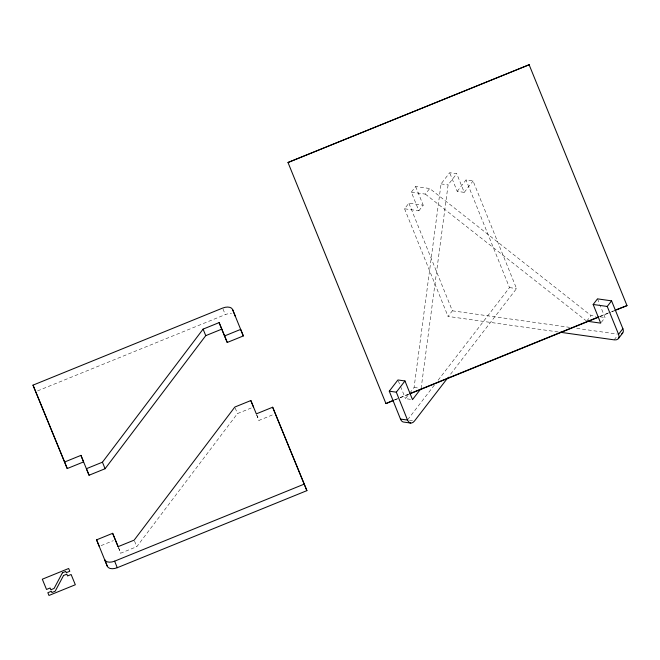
<?xml version="1.0" encoding="UTF-8"?>
<svg xmlns="http://www.w3.org/2000/svg" width="660" height="660" viewBox="0 0 660 660"><rect width="100%" height="100%" fill="white"/><g stroke="black" fill="none" stroke-linecap="round" stroke-linejoin="round"><path stroke-width="0.49" stroke-dasharray="3.3 2.47" d="M409.777 393.038L414.092 387.436L441.061 183.892L449.683 172.706L456.72 173.704L464.26 192.365L457.223 191.367L449.683 172.706M421.129 388.435L448.099 184.882L456.72 173.704M118.429 547.47L120.772 553.179L136.801 546.67L237.46 413.589L252.541 407.467M418.877 210.804L423.209 205.194L408.886 203.173L404.563 208.783L418.877 210.804L411.345 192.142L415.668 186.532L429.701 188.512L590.997 315.546L596.005 316.255M411.345 192.142L425.37 194.123L429.701 188.512M457.223 191.367L466.018 179.957L473.055 180.947L516.549 288.585L448.924 376.332M464.26 192.365L473.055 180.947M558.121 331.955L448.049 316.421L452.372 310.81L408.886 203.173M410.495 399.341L405.463 398.632L409.167 393.83M434.371 385.085L407.451 420.016L412.475 420.725M438.133 380.209L509.504 287.595L466.018 179.957M586.674 321.156L590.997 315.546M601.326 322.336L605.03 317.526L600.13 305.399M614.171 339.859L617.265 335.858M37.546 390.901L225.274 314.614A8.671 5.049 -22 0 1 231.511 313.682M256.608 414.695L258.959 420.412L273.488 414.505M394.424 399.877L399.193 397.947M400.141 397.559L409.67 393.682M600.22 316.247L610.698 311.99M611.655 311.602L613.561 310.827M394.531 400.084L399.292 398.153M400.249 397.765L408.82 394.276M599.371 316.841L610.805 312.197M611.754 311.809L613.66 311.033M101.12 545.614L113.404 540.622M441.061 183.892L448.099 184.882M509.504 287.595L516.549 288.585M600.022 316.816L605.03 317.526M452.372 310.81L569.58 327.352M576.708 328.358L617.48 334.108M414.092 387.436L419.116 388.146M425.37 194.123L585.865 320.521M597.498 298.864L599.759 304.466M415.668 186.532L423.209 205.194M404.563 208.783L448.049 316.421M398.302 380.902L400.191 385.564M400.562 386.504L405.463 398.632M223.006 309.012L225.274 314.614M256.69 414.802L258.959 420.412M235.199 407.987L237.46 413.589M134.533 541.068L136.801 546.67M118.511 547.577L120.772 553.179"/><path stroke-width="0.99" d="M227.246 342.466L221.768 329.142L205.747 335.651L105.08 468.732L89.059 475.241L86.419 468.699L102.44 462.19L203.099 329.117L219.128 322.6L227.246 342.466L243.317 335.94L240.669 329.398L224.606 335.932M410.652 423.052L403.615 422.062A8.671 4.966 -82 0 1 400.488 419.067L389.276 391.19L397.93 379.97L404.968 380.96L412.508 399.622L420.511 389.235M447.67 377.957L414.488 421.014A8.671 4.966 -82 0 1 407.525 420.057L396.322 392.18L404.968 380.96M586.674 321.156L600.707 323.136L593.167 304.474L597.498 298.864L611.572 300.853L622.875 328.688A8.671 5.008 37.6 0 1 621.654 333.861M560.159 332.244L614.171 339.859A8.671 5.008 37.6 0 0 618.552 334.298L607.249 306.463L611.572 300.853M618.552 334.298L622.875 328.688M618.37 338.638L622.693 333.028M287.999 162.5L529.147 64.746L287.999 162.5L385.951 403.573L393.575 400.471M33 385.143L64.597 462.016L80.941 455.375L83.581 461.909L67.237 468.55L33 385.143L222.635 308.072A8.671 5.049 -22 0 1 232.576 309.499L243.317 335.94M96.583 539.847L107.332 566.288A8.671 5.049 -22 0 0 117.274 567.707L306.9 490.644L272.662 407.228L256.319 413.87L250.841 400.546L234.82 407.055L134.161 540.128L118.132 546.645L112.654 533.313L96.583 539.847L99.231 546.381M393.475 400.265L385.951 403.573M410.627 393.294L598.315 317.023M616.415 309.664L627 305.613L614.617 310.646M409.769 393.888L598.414 317.229M107.332 566.288L104.684 559.746A8.671 5.049 -22 0 0 114.625 561.165L304.26 484.102M593.167 304.474L607.249 306.463M389.276 391.19L396.322 392.18M400.488 419.067L407.525 420.057M306.9 490.644L272.662 407.228M80.941 455.375L89.059 475.241M118.033 546.521L112.654 533.313M529.039 64.54L627 305.613M232.576 309.499L235.216 316.033A8.671 5.049 -22 0 0 234.448 314.935M250.841 400.546L253.481 407.08M219.128 322.6L221.768 329.142M203.099 329.117L205.747 335.651M102.44 462.19L105.08 468.732M114.625 561.165L117.274 567.707M64.597 462.016L67.237 468.55M62.428 572.781L54.087 588.456L50.82 589.784L50.086 588.01L46.522 589.454L42.306 579.208L68.665 568.499L69.787 571.255L66.272 572.682L65.761 571.42L62.428 572.781M63.55 575.504L55.209 591.178L51.876 592.531L51.364 591.278L47.85 592.705L48.972 595.46L75.331 584.752L71.115 574.505L67.551 575.949L66.817 574.175L63.55 575.504"/></g></svg>
